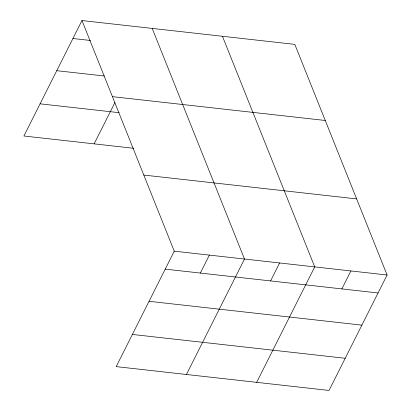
<?xml version="1.0" encoding="UTF-8"?>
<svg xmlns="http://www.w3.org/2000/svg" width="411" height="411" viewBox="0 0 411 411"><rect width="100%" height="100%" fill="white"/><g stroke="black" fill="none" stroke-linecap="round" stroke-linejoin="round"><path stroke-width="0.62" d="M81.969 20.55L174.259 251.172L116.195 366.622L329.031 390.45L387.095 275L294.805 44.378L81.969 20.55L23.905 136L133.647 148.289M94.14 143.865L114.921 102.55M200.347 273.063L209.379 255.103M186.43 374.483L244.494 259.033L152.204 28.416M270.582 280.924L279.614 262.968M256.664 382.348L314.728 266.898L222.438 36.276M341.88 288.907L350.912 270.952M72.937 38.511L90.497 40.473M56.759 70.682L104.42 76.014M112.429 96.657L325.26 120.485M40.088 103.829L119.103 112.676M143.804 175.065L356.64 198.898M174.259 251.172L387.095 275M165.227 269.128L378.063 292.961M149.049 301.299L361.88 325.132M132.378 334.446L345.209 358.279"/></g></svg>
